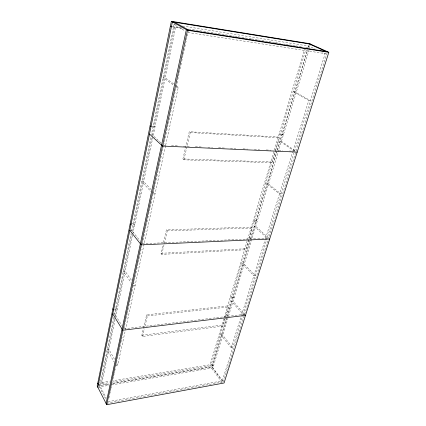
<?xml version="1.0" encoding="UTF-8"?>
<svg xmlns="http://www.w3.org/2000/svg" width="426" height="426" viewBox="0 0 426 426"><rect width="100%" height="100%" fill="white"/><g stroke="black" fill="none" stroke-linecap="round" stroke-linejoin="round"><path stroke-width="0.32" stroke-dasharray="2.13 1.6" d="M113.822 317.306L99.498 386.93L106.031 399.631M114.354 314.718L131.054 233.533M131.57 231.004L150.969 136.709M174.117 24.17L151.491 134.153L161.172 143.035M114.434 318.281L101.148 382.665L101.771 383.869L114.993 320.059M114.972 315.682L131.778 234.247M132.316 231.637L152.077 135.889M152.21 135.234L174.585 26.838L175.618 27.424L153.088 136.171M115.526 317.498L132.646 234.843M132.779 234.194L152.987 136.65M108.934 397.927L109.77 394.055M109.913 393.406L110.329 391.467M110.472 390.823L110.888 388.885M111.032 388.24L111.447 386.302M111.591 385.658L112.006 383.719M113.124 378.554L113.545 376.616M113.683 375.966L114.104 374.033M114.243 373.384L114.663 371.445M114.802 370.801L115.638 366.924M115.781 366.28L117.315 359.177M117.395 358.82L118.295 354.656M118.433 354.006L120.952 342.382M121.09 341.737L121.511 339.799M121.65 339.155L123.279 331.614M124.025 328.169L124.445 326.22M124.589 325.57L127.118 313.877M127.257 313.227L141.757 246.201M142.295 243.72L154.345 188.01M154.478 187.387L163.456 145.905M163.579 145.319L188.255 31.258M115.994 365.3L117.773 365.029L125.244 330.746M125.382 330.097L165.538 145.772M165.682 145.122L178.281 87.282L176.183 85.764M225.05 318.685L222.825 326.092L142.588 336.444L141.826 335.267L146.592 314.809L227.67 305.916L228.57 306.96L225.232 318.073M163.43 242.532L166.385 229.843L251.271 227.063L252.283 227.995L245.754 249.732L161.779 254.375L160.916 253.316L162.839 245.072M182.908 158.93L189.245 131.719L278.215 137.034L279.365 137.811L271.889 162.716L183.894 159.825L182.908 158.93L270.776 161.891L271.889 162.716M142.588 336.444L144.382 328.76M144.984 326.199L147.38 315.959L146.592 314.809M161.779 254.375L167.28 230.865L166.385 229.843M183.894 159.825L190.268 132.555L189.245 131.719M223.858 318.659L210.109 364.709L210.886 365.764L275.505 150.564M224.049 318.02L304.915 47.984M275.665 150.037L306.14 48.543M277.022 150.74L211.504 368.08L221.845 382.143L242.841 315.394M277.198 150.16L307.295 50.321M308.062 47.776L309.052 44.485M106.729 403.294L223.251 381.882L212.111 366.797L250.472 239.625M250.664 238.991L277.294 150.703M277.486 150.069L307.748 49.757M309.223 44.863L308.323 47.85L304.377 47.233M309.09 49.933L212.888 367.851L111.527 384.907M309.287 49.299L310.458 45.417M231.27 347.829L220.359 334.208L221.776 334.016L232.708 347.611L231.27 347.829L241.382 315.57M241.579 314.936L265.387 238.954M265.584 238.32L292.753 151.619M292.95 150.985L308.786 100.445L293.195 91.67L294.776 91.84L310.4 100.611L308.786 100.445M243.038 314.761L325.858 51.45M223.251 381.882L268.055 239.971M295.644 152.583L268.652 238.081L255.717 226.312L254.226 226.36L267.139 238.15M327.093 52.973L296.043 151.315L281.426 141.352L279.877 141.267L294.472 151.241M108.119 401.691L222.255 380.849L211.887 366.807L112.24 383.459L212.111 366.797M97.799 387.213L109.328 385.274M98.363 384.433L109.503 382.585M112.123 382.149L213.655 365.3L212.878 364.251L112.789 380.748M108.965 384.007L99.785 385.541L106.335 398.23M97.831 385.897L108.934 384.039M98.401 383.118L109.519 381.286M141.826 335.267L221.951 325.027L222.825 326.092M124.03 328.803L244.577 314.335M147.38 315.959L228.57 306.96M112.757 313.962L114.546 313.776L121.809 325.475M113.561 310.006L117.15 309.638L116.447 308.525L115.254 308.648M133.231 285.617L135.106 285.463L133.626 283.354M160.916 253.316L244.774 248.768L245.754 249.732M142.353 243.72L245.387 239.119M246.052 239.087L257.352 238.587M258.018 238.555L267.32 238.139M167.28 230.865L252.283 227.995M129.829 230.359L131.719 230.301L139.85 240.626M130.782 223.906L133.929 223.82L134.728 224.806L130.942 224.912M153.078 193.862L155.064 193.862L153.312 191.972M163.536 145.25L166.188 145.373M171.486 145.617L178.116 145.921M183.414 146.161L189.378 146.432M195.337 146.709L201.301 146.981M207.925 147.284L212.563 147.497M218.527 147.769L224.491 148.04M230.455 148.312L235.754 148.557M243.044 148.887L247.682 149.1M254.306 149.404L259.604 149.648M266.229 149.952L270.867 150.165M278.817 150.527L282.795 150.708M289.419 151.012L294.057 151.225M190.268 132.555L279.365 137.811M151.001 126.676L155.005 126.927L154.095 126.117L152.38 126.011M176.183 87.069L178.281 87.282M187.983 32.52L325.182 53.612L322.216 52.265M172.61 26.955L182.536 28.51M172.349 26.487L181.545 27.93M188.771 29.069L234.092 36.189M234.753 36.29L237.378 36.705M238.038 36.806L251.175 38.872M251.83 38.974L254.455 39.389M255.115 39.49L257.741 39.906M258.401 40.007L261.026 40.417M261.681 40.523L264.967 41.04M265.622 41.141L268.252 41.556M268.907 41.657L274.818 42.584M275.478 42.691L278.103 43.101M278.764 43.207L281.389 43.617M284.014 44.032L285.329 44.24M285.984 44.341L291.901 45.268M292.555 45.374L295.181 45.784M295.841 45.891L298.466 46.301M299.127 46.407L301.752 46.817M175.986 24.974L174.016 24.66L185.188 30.949M182.546 26.018L308.578 46.067L315.102 49.027M173.563 83.863L165.181 77.788L163.131 77.564L173.574 85.168M151.124 189.607L143.679 181.577L141.746 181.556L150.9 191.492M245.488 315.373L233.038 301.257L231.606 301.406L243.118 314.51M131.405 280.186L125.111 271.224L123.274 271.351L131.016 282.443M114.487 359.251L108.907 349.432L107.166 349.671L114.03 361.828M116.458 362.718L117.773 365.029M234.119 297.683L231.238 297.976L230.375 297.002L233.251 296.709L234.119 297.683M255.36 275.595L253.869 275.718L241.675 263.231L243.145 263.13L255.36 275.595M256.212 220.599L253.22 220.679L254.189 221.552L257.182 221.467L256.212 220.599M281.038 193.947L279.488 193.947L265.76 183.026L267.283 183.042L281.038 193.947M283.375 134.914L280.265 134.722L279.168 133.988L282.278 134.185L283.375 134.914"/><path stroke-width="0.64" d="M171.369 21.3L97.181 386.004L106.734 404.7L224.071 382.995L328.819 52.302L309.585 43.665L171.369 21.3L187.477 30.283L328.819 52.302M97.799 387.213L172.402 21.875L310.82 44.219M106.074 403.417L186.359 29.66L327.493 51.706M106.734 404.7L187.477 30.283M245.488 315.373L122.789 330.235L112.757 313.962M269.679 239.013L141.198 244.881L129.829 230.359M297.204 152.103L162.514 146.049L149.494 134.041M309.212 43.963L325.858 51.45M174.516 22.216L188.526 30.001M170.379 26.178L171.401 26.763M150.101 125.867L151.001 126.676M130.154 223.922L130.942 224.912M112.869 308.887L113.561 310.006M97.746 383.224L98.363 384.433"/></g></svg>
